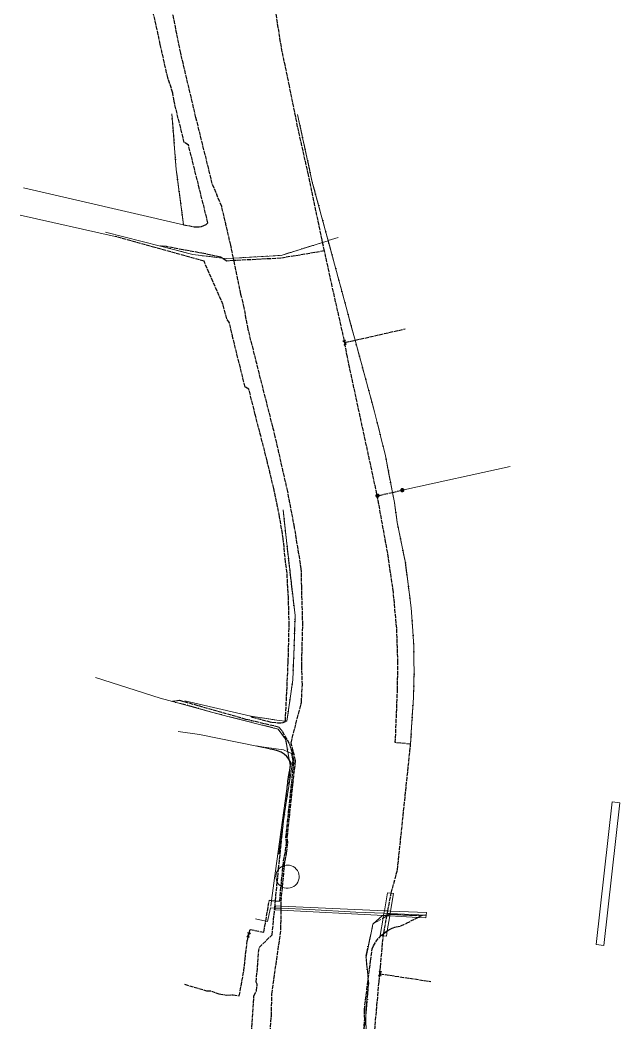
# Model space of a CAD drawing. Header units: metres. Extents: x 105265 to 106214, y 111498 to 118425.
# Drawn here: x 105851.9 to 106036.5, y 114888.7 to 115197.2 of the extents above; entities that cross this region are included whole.
import ezdxf

# ---------------------------------------------------------------- set-up
doc = ezdxf.new("R2010")
doc.units = ezdxf.units.M
doc.linetypes.add('DASHDOT', pattern=[3.556, 2.54, -0.508, 0, -0.508])
doc.linetypes.add('DASHED', pattern=[1.524, 1.27, -0.254])
for name, color, linetype, lineweight in [('30-RED-VANTI-EXIST', 52, 'CONTINUOUS', 13), ('30-RED-VANTI-PROY', 2, 'DASHED', 25), ('30-RED-VANTI-RETIRO', 8, 'DASHDOT', 13), ('30-RED-VANTI-SINCLAS', 9, 'CONTINUOUS', 5)]:
    doc.layers.add(name, color=color, linetype=linetype, lineweight=lineweight)

msp = doc.modelspace()

# ---------------------------------------------------------------- linework, layer by layer
at = {"layer": '30-RED-VANTI-EXIST'}
for points in [[(105902.1855, 115134.2151), (105899.9589, 115151.2079), (105899.5367, 115156.4257), (105898.5877, 115168.3057)], [(105954.9502, 115098.6976), (105954.5507, 115100.1603), (105948.6711, 115122.0461), (105944.5557, 115137.2003), (105941.8075, 115147.3373), (105937.2669, 115168.1479)], [(105852.9325, 115145.5521), (105902.1855, 115134.2151)], [(105881.1725, 115130.6333), (105851.8735, 115137.2145)], [(105895.1023, 115127.6275), (105878.1721, 115131.9481)], [(105946.6957, 115129.3313), (105949.7239, 115130.2591)], [(105895.1023, 115127.6275), (105905.0839, 115125.0487), (105914.0329, 115123.9791)], [(105917.5417, 115123.941), (105932.1771, 115124.8069), (105944.9794, 115128.7859)], [(105944.9794, 115128.7859), (105946.6903, 115129.3177)], [(105914.0329, 115123.9791), (105915.4079, 115123.8147), (105917.5417, 115123.941)], [(105966.4697, 115051.9059), (105964.2919, 115063.1927), (105960.9507, 115076.7295), (105954.9502, 115098.6976)], [(105969.9907, 115052.692), (106002.6349, 115059.8259)], [(105967.9315, 115042.6553), (105967.0743, 115048.7723), (105966.4697, 115051.9059)], [(105969.5163, 115052.5883), (105969.6704, 115052.622)], [(105969.6704, 115052.622), (105969.8492, 115052.6611)], [(105969.8492, 115052.6611), (105969.9907, 115052.692)], [(105933.5261, 114981.5606), (105933.9831, 114981.5091), (105935.1525, 114989.9101), (105935.7999, 114994.2275), (105936.1123, 115001.7883), (105936.4787, 115013.4347), (105936.4765, 115014.0613), (105933.8195, 115037.0879), (105932.7937, 115046.5527)], [(105972.7048, 115009.3249), (105972.2675, 115016.4375), (105970.5151, 115030.2841), (105967.9315, 115042.6553)], [(105973.0111, 115004.3415), (105972.7048, 115009.3249)], [(105973.0815, 114999.8259), (105973.0345, 115003.9611), (105973.0111, 115004.3415)], [(105972.9347, 114989.2539), (105973.1151, 114996.8761), (105973.0815, 114999.8259)], [(105875.0591, 114994.9631), (105894.9409, 114988.5845), (105900.3146, 114987.1461)], [(105972.3575, 114979.6433), (105972.9231, 114988.7741), (105972.9342, 114989.2427)], [(105972.9342, 114989.2427), (105972.9347, 114989.2539)], [(105900.3146, 114987.1461), (105910.7682, 114984.3486)], [(105902.6005, 114987.8095), (105922.869, 114983.0515)], [(105910.7682, 114984.3486), (105914.6559, 114983.3073), (105916.217, 114982.9125)], [(105916.217, 114982.9125), (105931.2721, 114979.1051)], [(105922.869, 114983.0515), (105931.6247, 114981.7749), (105933.5261, 114981.5606)], [(105931.2721, 114979.1051), (105933.5631, 114975.9991), (105934.2618, 114972.0843)], [(105972.0379, 114974.4839), (105972.3575, 114979.6433)], [(105924.7065, 114973.8643), (105907.1249, 114977.4151), (105900.5071, 114978.3331)], [(105924.7065, 114973.8643), (105932.9417, 114972.6729), (105934.2618, 114972.0843)], [(105972.0291, 114974.3417), (105972.0379, 114974.4839)], [(105934.2618, 114972.0843), (105934.6809, 114969.7357)], [(105934.2618, 114972.0843), (105934.3083, 114972.0635)], [(105934.3083, 114972.0635), (105935.3789, 114971.5861), (105935.8135, 114969.4869), (105934.5377, 114961.5763)], [(105934.6809, 114969.7357), (105934.9821, 114968.0481)], [(105934.9821, 114968.0481), (105934.5551, 114964.9489)], [(105934.5551, 114964.9489), (105934.2885, 114963.0141)], [(105934.2885, 114963.0141), (105930.5045, 114935.5517), (105929.2908, 114926.4151)], [(105934.5377, 114961.5763), (105933.6471, 114955.7661), (105932.9641, 114950.9839)], [(105932.9641, 114950.9839), (105931.4859, 114940.6337)], [(105927.471, 114920.0265), (105927.9681, 114919.9211), (105928.9871, 114924.1221), (105930.2467, 114924.0695)], [(105929.2908, 114926.4151), (105929.0609, 114924.6847)], [(105930.2467, 114924.0695), (105930.4108, 114924.0626)], [(105930.4108, 114924.0626), (105932.1855, 114923.9885)], [(105932.1855, 114923.9885), (105940.8887, 114923.6251), (105955.1477, 114922.7821), (105960.9313, 114922.5633), (105963.8593, 114922.4411)], [(105924.3027, 114920.6981), (105927.471, 114920.0265)], [(105963.7183, 114921.752), (105963.3481, 114921.6801), (105960.6779, 114919.3453)], [(105963.7444, 114921.757), (105963.7183, 114921.752)], [(105964.8209, 114921.966), (105963.7444, 114921.757)], [(105963.8593, 114922.4411), (105964.8992, 114922.3977)], [(105965.5209, 114922.0436), (105965.2801, 114922.0551), (105964.8209, 114921.966)], [(105964.8992, 114922.3977), (105965.7461, 114922.3623)], [(105965.6912, 114922.0355), (105965.5209, 114922.0436)], [(105975.4979, 114921.7976), (105973.6981, 114921.6541), (105965.6912, 114922.0355)], [(105965.7461, 114922.3623), (105976.7971, 114921.9011), (105975.4979, 114921.7976)], [(105960.4917, 114919.1824), (105960.4305, 114919.1289), (105959.7648, 114915.9172)], [(105960.6779, 114919.3453), (105960.4917, 114919.1824)], [(105959.7648, 114915.9172), (105958.3233, 114908.9625), (105959.0145, 114902.2678)], [(105959.0145, 114902.2678), (105959.1595, 114900.8631), (105959.0289, 114899.7063)], [(105959.0289, 114899.7063), (105958.2447, 114892.7575), (105958.2835, 114890.9809)], [(105958.2835, 114890.9809), (105958.4141, 114885.0071), (105957.8861, 114878.5201), (105956.4093, 114869.9565)]]:
    msp.add_lwpolyline(points, dxfattribs=at)
at = {"layer": '30-RED-VANTI-PROY'}
for points in [[(105917.5417, 115123.941), (105916.7185, 115127.8957), (105913.9367, 115139.8295), (105911.0203, 115146.8769), (105905.9989, 115167.2451), (105901.2981, 115187.0023), (105897.5613, 115205.6705), (105896.0761, 115224.6097), (105893.3489, 115239.2529), (105892.7579, 115266.8445), (105892.8311, 115282.5725), (105893.0011, 115303.3881), (105893.6941, 115327.2397), (105893.6679, 115330.3719), (105893.2749, 115333.8931), (105893.3815, 115366.1849), (105893.4535, 115387.4077), (105893.5703, 115394.8243), (105893.7589, 115397.2075), (105893.8175, 115398.4683)], [(105944.9794, 115128.7859), (105944.8113, 115129.5581), (105940.6133, 115149.5247), (105937.2947, 115164.3681), (105934.7421, 115176.9691), (105932.2833, 115188.8023), (105929.0781, 115208.8555)], [(105902.1855, 115134.2151), (105905.4933, 115133.6147), (105906.2519, 115133.5461), (105906.9994, 115133.5749), (105907.7342, 115133.7154), (105908.4396, 115133.9644), (105909.0998, 115134.3163), (105909.6997, 115134.7631), (105903.7101, 115158.6837), (105902.4123, 115159.5227), (105899.2453, 115172.2335), (105898.9033, 115174.6693), (105897.3213, 115179.4835), (105895.0111, 115189.6669), (105893.7651, 115195.5623), (105891.9177, 115203.3913)], [(105933.5261, 114981.5606), (105934.3855, 114999.7325), (105934.6807, 115011.0547), (105934.4631, 115019.5289), (105934.0189, 115027.0501), (105933.5709, 115030.4437), (105932.8511, 115037.6945), (105931.7063, 115044.5119), (105929.9507, 115053.1109), (105927.9087, 115061.5769), (105924.2513, 115075.8437), (105922.3075, 115083.6097), (105921.1419, 115084.2909), (105917.3823, 115099.3829), (105916.2929, 115104.0201), (105915.4717, 115105.2577), (105914.3815, 115109.6103), (105908.5091, 115122.9937), (105893.3677, 115127.2413), (105881.1725, 115130.6333)], [(105914.0329, 115123.9791), (105913.5049, 115124.2493), (105908.4727, 115125.3685), (105902.0527, 115126.4819), (105896.9055, 115127.5017), (105895.1023, 115127.6275)], [(105945.5525, 115126.1543), (105944.9794, 115128.7859)], [(105917.6994, 115123.1835), (105915.4933, 115123.0695), (105914.2289, 115123.8787), (105914.0329, 115123.9791)], [(105917.6994, 115123.1835), (105917.5417, 115123.941)], [(105945.5525, 115126.1543), (105932.1297, 115123.9287), (105917.6994, 115123.1835)], [(105945.5919, 115126.1609), (105945.5525, 115126.1543)], [(105951.6629, 115098.6349), (105947.9293, 115115.2391), (105945.5525, 115126.1543)], [(105933.2701, 114937.1827), (105933.4021, 114938.5425), (105933.9107, 114940.9207), (105934.2403, 114944.0947), (105934.0987, 114945.7799), (105935.8243, 114962.0609), (105936.6605, 114969.4869), (105935.2573, 114974.8501), (105938.4567, 114987.2961), (105938.7469, 114992.7005), (105938.5299, 114998.6185), (105938.8699, 115011.0993), (105938.5451, 115022.9281), (105938.4191, 115028.4239), (105936.3377, 115041.1395), (105934.2273, 115052.1923), (105930.3895, 115069.1029), (105922.0403, 115102.1291), (105920.8477, 115108.7615), (105919.8579, 115112.8141), (105917.6994, 115123.1835)], [(105954.9502, 115098.6976), (105970.4009, 115102.2047)], [(105951.6895, 115098.5164), (105951.6629, 115098.6349)], [(105951.7152, 115098.4019), (105951.6895, 115098.5164)], [(105951.7415, 115098.2851), (105951.7152, 115098.4019)], [(105951.7714, 115098.1522), (105951.7415, 115098.2851)], [(105951.8018, 115098.0148), (105951.8001, 115098.0245), (105951.7714, 115098.1522)], [(105951.8072, 115097.9841), (105951.8018, 115098.0148)], [(105951.8072, 115097.9841), (105954.9502, 115098.6976)], [(105951.8117, 115097.9587), (105951.8072, 115097.9841)], [(105951.8382, 115097.8082), (105951.8117, 115097.9587)], [(105951.8619, 115097.6736), (105951.8382, 115097.8082)], [(105951.8828, 115097.5551), (105951.8619, 115097.6736)], [(105951.9033, 115097.439), (105951.8828, 115097.5551)], [(105951.9244, 115097.319), (105951.9033, 115097.439)], [(105961.698, 115051.359), (105959.4407, 115061.7751), (105955.9043, 115078.1349), (105952.5917, 115093.5313), (105951.9244, 115097.319)], [(105961.7291, 115051.2152), (105961.698, 115051.359)], [(105961.7694, 115051.0293), (105961.7291, 115051.2152)], [(105961.8249, 115050.7493), (105961.7987, 115050.8941), (105961.7694, 115051.0293)], [(105961.8091, 115050.8619), (105962.0203, 115050.9092)], [(105961.8589, 115050.5616), (105961.8249, 115050.7493)], [(105961.885, 115050.4169), (105961.8589, 115050.5616)], [(105967.4089, 114976.4237), (105968.0149, 114991.2195), (105968.1425, 114999.5547), (105967.7599, 115010.1741), (105966.7597, 115021.1561), (105964.9959, 115033.2245), (105961.885, 115050.4169)], [(105962.0203, 115050.9092), (105962.1995, 115050.9493)], [(105962.1995, 115050.9493), (105962.3426, 115050.9809)], [(105962.3426, 115050.9809), (105966.4697, 115051.9059)], [(105966.4697, 115051.9059), (105969.0417, 115052.4814)], [(105969.0417, 115052.4814), (105969.1837, 115052.5131)], [(105969.1837, 115052.5131), (105969.3624, 115052.5538)], [(105969.3624, 115052.5538), (105969.5163, 115052.5883)], [(105932.8031, 114937.0252), (105932.9787, 114938.6589), (105933.5521, 114941.5515), (105933.8219, 114944.1279), (105933.6873, 114945.7993), (105935.8581, 114966.2273), (105936.1591, 114969.4363), (105935.6695, 114971.8105), (105934.8215, 114974.6105), (105932.3617, 114978.7389), (105931.4297, 114979.7015), (105921.3069, 114982.1021), (105900.9841, 114987.8925), (105898.7875, 114987.5861)], [(105922.8479, 114983.0519), (105923.4219, 114982.7653), (105929.2751, 114981.2255), (105931.0687, 114981.0625), (105932.1197, 114981.0227), (105932.8841, 114981.1425), (105933.5215, 114981.4633), (105933.5261, 114981.5606)], [(105972.0379, 114974.4839), (105967.3031, 114974.9573), (105967.4089, 114976.4237)], [(105934.6809, 114969.7357), (105933.9773, 114970.6297), (105933.1335, 114971.3929), (105932.1735, 114972.0036), (105931.1247, 114972.4446), (105930.0167, 114972.7031), (105924.7065, 114973.8643)], [(105966.0751, 114928.6178), (105967.9937, 114935.7805), (105972.0583, 114974.4819), (105972.0475, 114974.483)], [(105972.0475, 114974.483), (105972.0379, 114974.4839)], [(105934.7053, 114969.698), (105934.6809, 114969.7357)], [(105934.8796, 114966.5552), (105935.2897, 114968.5849), (105935.0234, 114969.1551), (105934.7053, 114969.698)], [(105934.5551, 114964.9489), (105934.8796, 114966.5552)], [(105934.2885, 114963.0141), (105934.4435, 114964.3965), (105934.5551, 114964.9489)], [(105932.9641, 114950.9839), (105933.2407, 114953.6687), (105934.2885, 114963.0141)], [(105931.4205, 114936.0021), (105932.9641, 114950.9839)], [(105931.0137, 114932.0538), (105931.4205, 114936.0021)], [(105932.1917, 114930.7469), (105932.6615, 114935.7085), (105932.8031, 114937.0252)], [(105932.6217, 114930.5012), (105933.2701, 114937.1827)], [(105930.4614, 114926.3045), (105931.0115, 114932.0321), (105931.0137, 114932.0538)], [(105930.4614, 114926.3045), (105931.7595, 114926.1819), (105932.1917, 114930.7469)], [(105932.188, 114924.6203), (105932.1937, 114926.0921), (105932.6217, 114930.5012)], [(105927.471, 114920.0265), (105928.5833, 114926.4819)], [(105928.5833, 114926.4819), (105928.5851, 114926.4921)], [(105928.5833, 114926.4819), (105929.2908, 114926.4151)], [(105965.0393, 114923.1705), (105965.9271, 114928.0655), (105966.0751, 114928.6178)], [(105922.6541, 114879.7437), (105923.8529, 114897.0711), (105924.6401, 114898.5577), (105924.8625, 114900.6995), (105924.5345, 114901.2515), (105925.4305, 114911.9725), (105929.4539, 114915.8147), (105930.2467, 114924.0695)], [(105928.7698, 114884.467), (105929.2111, 114890.8247), (105929.3531, 114897.5915), (105932.1603, 114917.5005), (105932.1833, 114923.4238)], [(105929.2908, 114926.4151), (105930.4614, 114926.3045)], [(105930.2467, 114924.0695), (105930.4614, 114926.3045)], [(105932.1833, 114923.4238), (105932.1855, 114923.9885)], [(105932.1855, 114923.9885), (105932.188, 114924.6203)], [(105963.7892, 114916.2776), (105964.7579, 114921.6185)], [(105964.7579, 114921.6185), (105964.7719, 114921.6961)], [(105964.7719, 114921.6961), (105964.8209, 114921.966)], [(105964.8209, 114921.966), (105964.8992, 114922.3977)], [(105964.8515, 114917.0371), (105965.3905, 114917.3635), (105966.3263, 114917.8321), (105967.6119, 114918.3033), (105969.0667, 114918.5589), (105970.7779, 114919.3867), (105974.3093, 114921.1905)], [(105964.8992, 114922.3977), (105965.0393, 114923.1705)], [(105974.3093, 114921.1905), (105975.4979, 114921.7976)], [(105975.4979, 114921.7976), (105975.7115, 114921.9067)], [(105922.3769, 114916.4464), (105922.6513, 114917.4937), (105926.8829, 114916.6129), (105927.471, 114920.0265)], [(105902.5099, 114900.6079), (105909.2859, 114898.6363), (105910.7385, 114898.5367), (105913.0037, 114897.6469), (105915.4385, 114897.3119), (105917.4549, 114897.3617), (105919.3239, 114897.0831), (105920.7311, 114904.6973), (105921.1139, 114908.2949), (105921.8115, 114914.1249), (105922.054, 114915.1501)], [(105922.054, 114915.1501), (105922.2077, 114915.8003)], [(105922.2077, 114915.8003), (105922.3769, 114916.4464)], [(105959.0145, 114902.2678), (105959.7553, 114907.7387), (105960.2569, 114911.5507), (105960.6205, 114912.4079), (105961.3377, 114913.6551), (105962.2289, 114914.8057), (105962.995, 114915.6063)], [(105962.6279, 114904.5535), (105962.7543, 114905.8887), (105963.6081, 114915.2789), (105963.6535, 114915.5291)], [(105962.995, 114915.6063), (105963.1797, 114915.7993), (105963.7892, 114916.2776)], [(105963.6535, 114915.5291), (105963.7892, 114916.2776)], [(105963.7892, 114916.2776), (105964.4379, 114916.7867), (105964.8515, 114917.0371)], [(105957.0551, 114880.1899), (105957.5137, 114884.8041), (105957.9465, 114889.8113), (105957.8163, 114892.7417), (105958.7885, 114900.5993), (105958.9943, 114902.1189)], [(105957.5495, 114869.8349), (105957.8969, 114873.0497), (105960.4095, 114883.8273), (105961.0101, 114886.4233), (105962.3323, 114901.4293), (105962.502, 114903.2234)], [(105958.9943, 114902.1189), (105959.0145, 114902.2678)], [(105962.502, 114903.2234), (105962.5485, 114903.7144)], [(105962.5485, 114903.7144), (105962.5821, 114904.0694)], [(105962.5821, 114904.0694), (105962.6279, 114904.5535)], [(105962.6629, 114903.8383), (105962.6863, 114903.8348)], [(105962.6863, 114903.8348), (105978.2685, 114901.4835)]]:
    msp.add_lwpolyline(points, dxfattribs=at)
at = {"layer": '30-RED-VANTI-RETIRO'}
for points in [[(105902.1855, 115134.2151), (105899.9589, 115151.2079), (105899.5367, 115156.4257), (105898.5877, 115168.3057)], [(105954.9502, 115098.6976), (105954.5507, 115100.1603), (105948.6711, 115122.0461), (105944.5557, 115137.2003), (105941.8075, 115147.3373), (105937.2669, 115168.1479)], [(105895.1023, 115127.6275), (105905.0839, 115125.0487), (105914.0329, 115123.9791)], [(105917.5417, 115123.941), (105932.1771, 115124.8069), (105944.9794, 115128.7859)], [(105944.9794, 115128.7859), (105946.6903, 115129.3177)], [(105914.0329, 115123.9791), (105915.4079, 115123.8147), (105917.5417, 115123.941)], [(105966.4697, 115051.9059), (105964.2919, 115063.1927), (105960.9507, 115076.7295), (105954.9502, 115098.6976)], [(105967.9315, 115042.6553), (105967.0743, 115048.7723), (105966.4697, 115051.9059)], [(105933.5261, 114981.5606), (105933.9831, 114981.5091), (105935.1525, 114989.9101), (105935.7999, 114994.2275), (105936.1123, 115001.7883), (105936.4787, 115013.4347), (105936.4765, 115014.0613), (105933.8195, 115037.0879), (105932.7937, 115046.5527)], [(105972.7048, 115009.3249), (105972.2355, 115016.3105), (105970.3141, 115031.0645), (105967.9315, 115042.6553)], [(105973.0111, 115004.3415), (105973.0025, 115004.8927), (105972.7048, 115009.3249)], [(105973.0815, 114999.8259), (105973.0111, 115004.3415)], [(105972.9347, 114989.2539), (105973.1241, 114997.0989), (105973.0815, 114999.8259)], [(105972.3575, 114979.6433), (105972.9342, 114989.2427)], [(105972.9342, 114989.2427), (105972.9347, 114989.2539)], [(105899.5815, 114987.3019), (105900.3146, 114987.1461)], [(105900.3146, 114987.1461), (105903.8069, 114986.4039), (105910.7682, 114984.3486)], [(105910.7682, 114984.3486), (105916.217, 114982.9125)], [(105916.217, 114982.9125), (105916.4521, 114982.8505), (105931.2721, 114979.1051)], [(105922.869, 114983.0515), (105931.6247, 114981.7749), (105933.5261, 114981.5606)], [(105931.3141, 114979.1167), (105933.6585, 114975.9359), (105934.3083, 114972.0635)], [(105972.0475, 114974.483), (105972.3575, 114979.6433)], [(105972.0465, 114974.4665), (105972.0475, 114974.483)], [(105934.3083, 114972.0635), (105934.7053, 114969.698)], [(105934.7053, 114969.698), (105934.9821, 114968.0481)], [(105934.8796, 114966.5552), (105934.5377, 114961.5763)], [(105934.9821, 114968.0481), (105934.8796, 114966.5552)], [(105934.5377, 114961.5763), (105933.6471, 114955.7661), (105932.9641, 114950.9839)], [(105932.9641, 114950.9839), (105931.4859, 114940.6337)], [(105960.6779, 114919.3453), (105963.6141, 114920.9812)], [(105963.6141, 114920.9812), (105964.7579, 114921.6185)], [(105964.7579, 114921.6185), (105964.8863, 114921.6901)], [(105964.8863, 114921.6901), (105965.5209, 114922.0436)], [(105965.5209, 114922.0436), (105965.7103, 114922.1492)], [(105965.7103, 114922.1492), (105965.8401, 114922.2215), (105971.3975, 114921.8741), (105974.0717, 114921.8171)], [(105959.7648, 114915.9172), (105960.4917, 114919.1824)], [(105960.4917, 114919.1824), (105960.5067, 114919.2499), (105960.6779, 114919.3453)], [(105958.9943, 114902.1189), (105958.2749, 114909.2247), (105959.7648, 114915.9172)], [(105959.0289, 114899.7063), (105959.1197, 114900.8803), (105958.9943, 114902.1189)], [(105958.2835, 114890.9809), (105958.5043, 114892.9199), (105959.0289, 114899.7063)], [(105957.0551, 114880.1899), (105958.2835, 114890.9809)]]:
    msp.add_lwpolyline(points, dxfattribs=at)
at = {"layer": '30-RED-VANTI-SINCLAS'}
for points in [[(105951.6629, 115098.6349), (105951.2329, 115098.5073), (105951.3345, 115098.4111), (105951.6895, 115098.5164)], [(105951.7152, 115098.4019), (105951.4325, 115098.3179), (105951.5327, 115098.2231), (105951.7415, 115098.2851)], [(105951.9244, 115097.319), (105951.6131, 115097.2265), (105951.6457, 115097.3625), (105951.9033, 115097.439)], [(105951.7714, 115098.1522), (105951.6465, 115098.1151), (105951.7927, 115097.9767)], [(105951.9397, 115098.5907), (105951.9723, 115098.7267), (105951.6629, 115098.6349)], [(105951.8828, 115097.5551), (105951.6771, 115097.4941), (105951.7093, 115097.6283), (105951.8619, 115097.6736)], [(105951.6895, 115098.5164), (105951.9397, 115098.5907)], [(105951.8761, 115098.3251), (105951.9083, 115098.4593), (105951.7152, 115098.4019)], [(105951.7415, 115098.2851), (105951.8761, 115098.3251)], [(105951.8382, 115097.8082), (105951.7459, 115097.7809), (105951.7927, 115097.9767)], [(105951.8395, 115098.1725), (105951.7714, 115098.1522)], [(105951.7927, 115097.9767), (105951.8018, 115098.0148)], [(105951.7927, 115097.9767), (105951.8117, 115097.9587)], [(105951.8018, 115098.0148), (105951.8395, 115098.1725)], [(105951.8117, 115097.9587), (105951.9389, 115097.8381)], [(105951.9389, 115097.8381), (105951.8382, 115097.8082)], [(105951.8619, 115097.6736), (105952.0527, 115097.7303)], [(105952.0527, 115097.7303), (105952.1529, 115097.6353), (105951.8828, 115097.5551)], [(105951.9033, 115097.439), (105952.2511, 115097.5423)], [(105952.2511, 115097.5423), (105952.3525, 115097.4461), (105951.9244, 115097.319)], [(105969.5163, 115053.0749), (105969.4374, 115053.0684), (105969.3605, 115053.0493), (105969.2878, 115053.0179), (105969.2212, 115052.9751), (105969.1623, 115052.9221), (105969.1129, 115052.8603), (105969.0741, 115052.7912), (105969.047, 115052.7168), (105969.0324, 115052.6389), (105969.0306, 115052.5598), (105969.0417, 115052.4814)], [(105969.5163, 115052.9293), (105969.461, 115052.9248), (105969.4071, 115052.9114), (105969.3561, 115052.8894), (105969.3094, 115052.8594), (105969.2681, 115052.8222), (105969.2335, 115052.7788), (105969.2063, 115052.7304), (105969.1873, 115052.6782), (105969.1771, 115052.6236), (105969.1759, 115052.5681), (105969.1837, 115052.5131)], [(105969.9907, 115052.692), (105969.9665, 115052.7706), (105969.9293, 115052.844), (105969.8804, 115052.9101), (105969.821, 115052.967), (105969.7528, 115053.0131), (105969.6779, 115053.047), (105969.5983, 115053.0678), (105969.5163, 115053.0749)], [(105969.8492, 115052.6611), (105969.8322, 115052.7162), (105969.8061, 115052.7677), (105969.7717, 115052.814), (105969.73, 115052.8539), (105969.6822, 115052.8861), (105969.6296, 115052.9099), (105969.5738, 115052.9244), (105969.5163, 115052.9293)], [(105961.698, 115051.359), (105961.6242, 115051.3252), (105961.5572, 115051.2797), (105961.4986, 115051.2236), (105961.4502, 115051.1585), (105961.4133, 115051.0863), (105961.3889, 115051.009), (105961.3778, 115050.9287), (105961.3801, 115050.8476), (105961.3959, 115050.7681), (105961.4247, 115050.6923), (105961.4657, 115050.6223), (105961.5178, 115050.5602), (105961.5795, 115050.5076), (105961.6491, 115050.4659), (105961.7246, 115050.4365), (105961.804, 115050.42), (105961.885, 115050.4169)], [(105961.7291, 115051.2152), (105961.678, 115051.188), (105961.6321, 115051.1525), (105961.593, 115051.1097), (105961.5617, 115051.061), (105961.5391, 115051.0076), (105961.5259, 115050.9512), (105961.5224, 115050.8933), (105961.5288, 115050.8357), (105961.5449, 115050.7801), (105961.5702, 115050.7279), (105961.604, 115050.6808), (105961.6452, 115050.6401), (105961.6928, 115050.607), (105961.7453, 115050.5825), (105961.8012, 115050.5672), (105961.8589, 115050.5616)], [(105961.8627, 115051.3887), (105961.779, 115051.381), (105961.698, 115051.359)], [(105961.7694, 115051.0293), (105961.7488, 115051.0112), (105961.7316, 115050.9898), (105961.7184, 115050.9658), (105961.7096, 115050.9398), (105961.7054, 115050.9127), (105961.706, 115050.8852), (105961.7114, 115050.8583), (105961.7213, 115050.8327), (105961.7355, 115050.8093), (105961.7535, 115050.7886), (105961.7749, 115050.7714), (105961.7989, 115050.7582), (105961.8249, 115050.7493)], [(105961.8627, 115051.2433), (105961.817, 115051.2399), (105961.7722, 115051.2305), (105961.7291, 115051.2152)], [(105961.8627, 115051.0605), (105961.8378, 115051.0584), (105961.8135, 115051.0524), (105961.7906, 115051.0426), (105961.7694, 115051.0293)], [(105961.8249, 115050.7493), (105961.8512, 115050.7452), (105961.8777, 115050.7454), (105961.9039, 115050.7502), (105961.9289, 115050.7593), (105961.952, 115050.7724), (105961.9726, 115050.7892), (105961.99, 115050.8093), (105962.0038, 115050.832), (105962.0137, 115050.8566), (105962.0192, 115050.8826), (105962.0203, 115050.9092)], [(105961.8589, 115050.5616), (105961.9172, 115050.566), (105961.9739, 115050.5804), (105962.0273, 115050.6042), (105962.0759, 115050.6368), (105962.1181, 115050.6773), (105962.1528, 115050.7244), (105962.1789, 115050.7768), (105962.1957, 115050.8328), (105962.2026, 115050.8909), (105962.1995, 115050.9493)], [(105962.3426, 115050.9809), (105962.3245, 115051.0548), (105962.2951, 115051.1249), (105962.2551, 115051.1896), (105962.2056, 115051.2472), (105962.1476, 115051.2964), (105962.0827, 115051.336), (105962.0124, 115051.365), (105961.9385, 115051.3827), (105961.8627, 115051.3887)], [(105962.1995, 115050.9493), (105962.1879, 115051.0022), (105962.168, 115051.0525), (105962.1404, 115051.0991), (105962.1058, 115051.1407), (105962.065, 115051.1763), (105962.0191, 115051.205), (105961.9692, 115051.226), (105961.9166, 115051.2389), (105961.8627, 115051.2433)], [(105962.0203, 115050.9092), (105962.0169, 115050.9357), (105962.0091, 115050.9614), (105961.997, 115050.9853), (105961.9811, 115051.0068), (105961.9618, 115051.0253), (105961.9396, 115051.0404), (105961.9153, 115051.0514), (105961.8893, 115051.0582), (105961.8627, 115051.0605)], [(105961.885, 115050.4169), (105961.9663, 115050.4275), (105962.0446, 115050.4517), (105962.1177, 115050.4886), (105962.1836, 115050.5372), (105962.2404, 115050.5963), (105962.2864, 115050.664), (105962.3205, 115050.7385), (105962.3415, 115050.8177), (105962.349, 115050.8992), (105962.3426, 115050.9809)], [(105969.0417, 115052.4814), (105969.0674, 115052.4008), (105969.1067, 115052.3259), (105969.1583, 115052.259), (105969.2208, 115052.202), (105969.2922, 115052.1567), (105969.3703, 115052.1245), (105969.4529, 115052.1063), (105969.5373, 115052.1027), (105969.6212, 115052.1138), (105969.7018, 115052.1392), (105969.7768, 115052.1782), (105969.8439, 115052.2296), (105969.9011, 115052.2919), (105969.9466, 115052.3631), (105969.9791, 115052.4412), (105969.9976, 115052.5237), (105970.0015, 115052.6081), (105969.9907, 115052.692)], [(105969.1837, 115052.5131), (105969.2017, 115052.4567), (105969.2293, 115052.4042), (105969.2655, 115052.3573), (105969.3094, 115052.3173), (105969.3594, 115052.2856), (105969.4142, 115052.263), (105969.4721, 115052.2503), (105969.5314, 115052.2478), (105969.5901, 115052.2556), (105969.6467, 115052.2734), (105969.6993, 115052.3008), (105969.7463, 115052.3368), (105969.7864, 115052.3805), (105969.8183, 115052.4305), (105969.8411, 115052.4852), (105969.854, 115052.5431), (105969.8568, 115052.6023), (105969.8492, 115052.6611)], [(105969.5163, 115052.7465), (105969.4907, 115052.7444), (105969.4658, 115052.7382), (105969.4422, 115052.728), (105969.4206, 115052.7141), (105969.4015, 115052.6969), (105969.3854, 115052.6768), (105969.3729, 115052.6544), (105969.3641, 115052.6302), (105969.3594, 115052.605), (105969.3588, 115052.5793), (105969.3624, 115052.5538)], [(105969.3624, 115052.5538), (105969.3707, 115052.5277), (105969.3834, 115052.5034), (105969.4001, 115052.4816), (105969.4204, 115052.4631), (105969.4436, 115052.4484), (105969.4689, 115052.4379), (105969.4957, 115052.4319), (105969.5232, 115052.4307), (105969.5504, 115052.4343), (105969.5766, 115052.4426), (105969.6009, 115052.4552), (105969.6227, 115052.4719), (105969.6413, 115052.4921), (105969.6561, 115052.5152), (105969.6666, 115052.5406), (105969.6726, 115052.5674), (105969.6739, 115052.5948), (105969.6704, 115052.622)], [(105969.6704, 115052.622), (105969.6625, 115052.6476), (105969.6505, 115052.6714), (105969.6346, 115052.6929), (105969.6153, 115052.7114), (105969.5932, 115052.7264), (105969.5688, 115052.7374), (105969.5429, 115052.7442), (105969.5163, 115052.7465)], [(106029.1011, 114912.8077), (106034.0475, 114956.6991), (106036.4631, 114956.4269), (106031.5165, 114912.5355), (106029.1011, 114912.8077)], [(105931.4205, 114936.0021), (105931.0781, 114935.5089), (105930.823, 114934.9654), (105930.6624, 114934.3869), (105930.6009, 114933.7897), (105930.6401, 114933.1905), (105930.7791, 114932.6064), (105931.0137, 114932.0538)], [(105932.8031, 114937.0252), (105932.2888, 114936.7606), (105931.8239, 114936.4166), (105931.4205, 114936.0021)], [(105932.6217, 114930.5012), (105933.1926, 114930.2836), (105933.7923, 114930.1663), (105934.4032, 114930.1527), (105935.0075, 114930.2433), (105935.5876, 114930.4354), (105936.1265, 114930.7235), (105936.6085, 114931.099), (105937.0196, 114931.5511), (105937.3477, 114932.0666), (105937.5834, 114932.6304), (105937.7196, 114933.2261), (105937.7525, 114933.8362), (105937.6811, 114934.4431), (105937.5074, 114935.0289), (105937.2366, 114935.5767), (105936.8765, 114936.0704), (105936.4376, 114936.4956), (105935.9328, 114936.8399), (105935.3768, 114937.0932), (105934.7857, 114937.2483), (105934.1769, 114937.3005)], [(105933.2701, 114937.1827), (105932.8031, 114937.0252)], [(105934.1769, 114937.3005), (105933.7197, 114937.2707), (105933.2701, 114937.1827)], [(105931.0137, 114932.0538), (105931.3321, 114931.5548), (105931.7284, 114931.1152), (105932.1917, 114930.7469)], [(105932.1917, 114930.7469), (105932.6217, 114930.5012)], [(105963.9896, 114923.2168), (105964.9197, 114928.7533), (105966.0751, 114928.6178)], [(105966.0751, 114928.6178), (105966.7831, 114928.5347), (105965.8757, 114923.1336)], [(105930.3565, 114923.5207), (105930.4108, 114924.0626)], [(105932.1833, 114923.4238), (105930.3565, 114923.5207)], [(105930.4108, 114924.0626), (105930.4743, 114924.6959), (105932.188, 114924.6203)], [(105963.7183, 114921.752), (105932.1833, 114923.4238)], [(105932.188, 114924.6203), (105963.9896, 114923.2168)], [(105962.7167, 114915.6389), (105963.6141, 114920.9812)], [(105963.6141, 114920.9812), (105963.7433, 114921.7507)], [(105963.7433, 114921.7507), (105963.7183, 114921.752)], [(105963.7433, 114921.7507), (105963.7444, 114921.757)], [(105964.7719, 114921.6961), (105963.7433, 114921.7507)], [(105963.7444, 114921.757), (105963.8593, 114922.4411)], [(105963.8593, 114922.4411), (105963.9896, 114923.2168)], [(105963.9896, 114923.2168), (105965.0393, 114923.1705)], [(105964.8863, 114921.6901), (105964.7719, 114921.6961)], [(105965.6266, 114921.6508), (105964.8515, 114917.0371)], [(105965.6266, 114921.6508), (105964.8863, 114921.6901)], [(105965.0393, 114923.1705), (105965.8757, 114923.1336)], [(105965.6912, 114922.0355), (105965.6266, 114921.6508)], [(105974.3093, 114921.1905), (105965.6266, 114921.6508)], [(105965.7103, 114922.1492), (105965.6912, 114922.0355)], [(105965.7461, 114922.3623), (105965.7103, 114922.1492)], [(105965.8757, 114923.1336), (105965.7461, 114922.3623)], [(105965.8757, 114923.1336), (105976.9171, 114922.6463), (105976.7385, 114921.0617), (105974.3093, 114921.1905)], [(105922.054, 114915.1501), (105921.6689, 114915.2483), (105922.2077, 114915.8003)], [(105922.3769, 114916.4464), (105921.9991, 114916.5427), (105922.2077, 114915.8003)], [(105922.4163, 114915.0577), (105922.054, 114915.1501)], [(105922.2077, 114915.8003), (105922.7465, 114916.3521)], [(105922.2077, 114915.8003), (105922.4163, 114915.0577)], [(105922.7465, 114916.3521), (105922.3769, 114916.4464)], [(105962.995, 114915.6063), (105962.7167, 114915.6389)], [(105963.6535, 114915.5291), (105962.995, 114915.6063)], [(105964.8515, 114917.0371), (105964.5799, 114915.4205), (105963.6535, 114915.5291)], [(105962.5485, 114903.7144), (105962.2133, 114903.2541)], [(105962.2133, 114903.2541), (105962.502, 114903.2234)], [(105962.5821, 114904.0694), (105962.3543, 114904.5825)], [(105962.3543, 114904.5825), (105962.6279, 114904.5535)], [(105962.502, 114903.2234), (105962.9803, 114903.1725), (105962.6863, 114903.8348)], [(105962.6673, 114903.8775), (105962.5485, 114903.7144)], [(105962.6673, 114903.8775), (105962.5821, 114904.0694)], [(105962.6279, 114904.5535), (105963.1213, 114904.5011), (105962.6673, 114903.8775)], [(105962.6863, 114903.8348), (105962.6673, 114903.8775)]]:
    msp.add_lwpolyline(points, dxfattribs=at)

doc.saveas('drawing.dxf')
